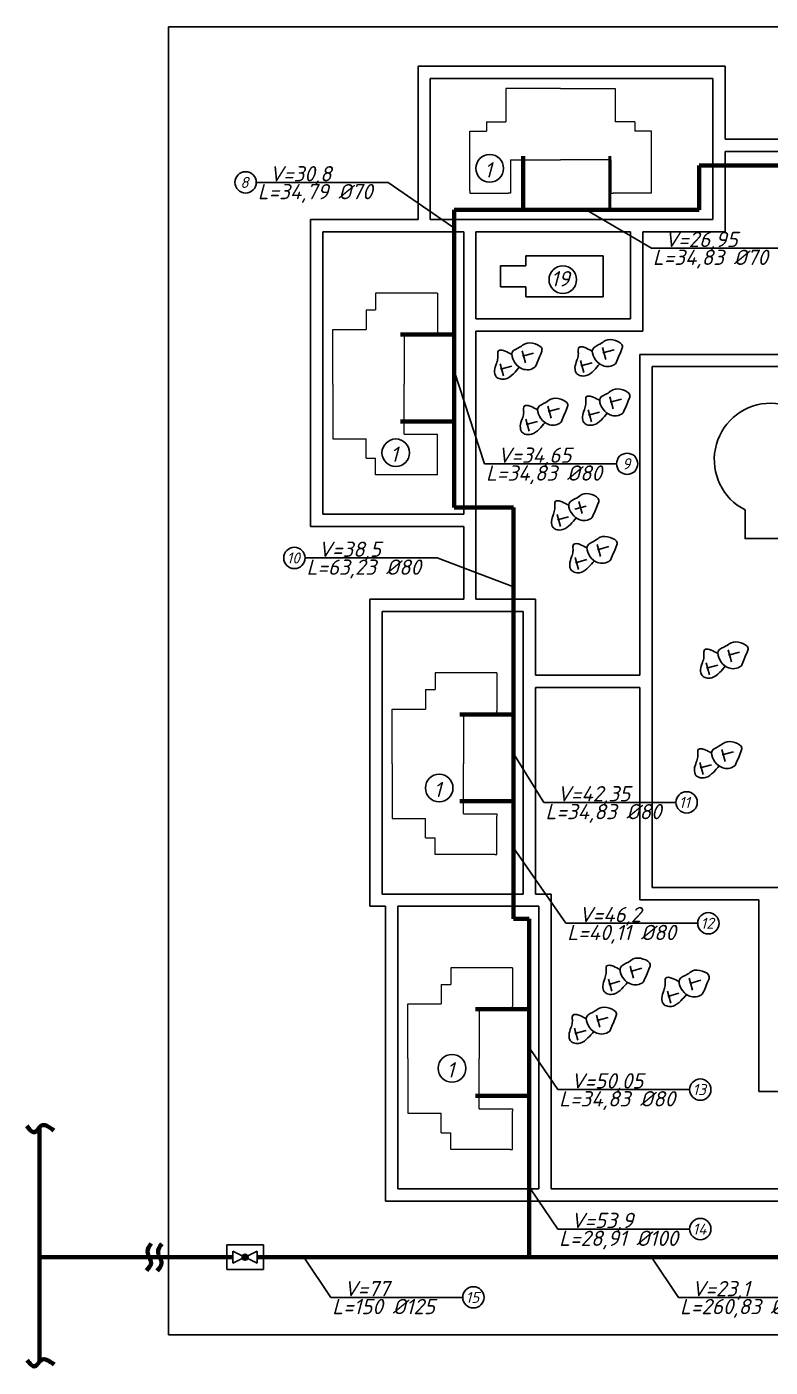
# Model space of a CAD drawing. Header units: millimetres. Extents: x -710977 to 10671, y -929782 to 89628.
# Drawn here: x 135.9 to 241.7, y 4571.9 to 4762.6 of the extents above; entities that cross this region are included whole.
import ezdxf

# ---------------------------------------------------------------- set-up
doc = ezdxf.new("R2010")
doc.units = ezdxf.units.MM
doc.header["$LTSCALE"] = 0.4
for name, color, linetype, lineweight in [('2', 5, 'Continuous', 50), ('5', 7, 'Continuous', 25), ('газ', 7, 'Continuous', 40), ('построение', 7, 'Continuous', 30)]:
    doc.layers.add(name, color=color, linetype=linetype, lineweight=lineweight)
doc.layers.add('план', color=7, linetype='Continuous')
doc.styles.add('Курсив', font='isocpeui.ttf')

msp = doc.modelspace()

# ---------------------------------------------------------------- hatches: boundary and pattern name
h = msp.add_hatch(color=0)
edge = h.paths.add_edge_path()
edge.add_arc((166.958, 4587.596), 0.435, 0, 360)

# ---------------------------------------------------------------- linework, layer by layer
at = {"color": 0, "linetype": 'ByBlock'}
for p, q in [((156.071, 4762.587), (451.269, 4762.587)), ((156.071, 4576.543), (156.071, 4762.587)), ((451.269, 4576.543), (156.071, 4576.543))]:
    msp.add_line(p, q, dxfattribs=at)
at = {"color": 0}
for p, q in [((164.351, 4589.334), (164.351, 4585.858)), ((169.565, 4589.334), (164.351, 4589.334)), ((169.565, 4585.858), (169.565, 4589.334)), ((165.22, 4588.465), (168.696, 4586.727)), ((165.22, 4586.727), (168.696, 4588.465)), ((165.22, 4588.465), (165.22, 4586.727)), ((166.958, 4587.596), (166.958, 4588.031)), ((166.958, 4587.596), (166.958, 4587.162)), ((168.696, 4586.727), (168.696, 4588.465)), ((164.351, 4585.858), (169.565, 4585.858))]:
    msp.add_line(p, q, dxfattribs=at)
at = {"color": 0, "ltscale": 0.5}
for centre in [(201.765, 4742.455), (212.169, 4726.628), (188.4, 4702.003), (194.578, 4654.325), (196.403, 4614.458)]:
    msp.add_circle(centre, 1.96, dxfattribs=at)
at = {"color": 0}
msp.add_circle((166.958, 4587.596), 0.435, dxfattribs=at)
at = {"layer": '2', "color": 0, "lineweight": 50}
for p, q in [((206.537, 4744.193), (206.537, 4737.87)), ((218.873, 4744.193), (218.873, 4736.557)), ((189.063, 4718.804), (196.491, 4718.804)), ((196.699, 4718.804), (196.699, 4706.467)), ((189.063, 4706.467), (196.491, 4706.467))]:
    msp.add_line(p, q, dxfattribs=at)
at = {"layer": '2', "color": 0, "lineweight": 90}
for p, q in [((206.537, 4744.193), (206.537, 4736.557)), ((231.569, 4736.557), (231.569, 4742.857)), ((231.569, 4742.857), (303.216, 4742.857)), ((196.699, 4694.209), (196.699, 4736.557)), ((196.699, 4736.557), (231.569, 4736.557)), ((218.873, 4736.557), (206.537, 4736.557)), ((189.063, 4718.804), (196.699, 4718.804)), ((189.063, 4706.467), (196.699, 4706.467)), ((205.165, 4694.209), (196.699, 4694.209)), ((205.165, 4635.699), (205.165, 4694.209)), ((197.528, 4664.796), (205.165, 4664.796)), ((205.165, 4664.796), (205.165, 4652.46)), ((197.528, 4652.46), (205.165, 4652.46)), ((207.378, 4635.699), (205.165, 4635.699)), ((207.378, 4635.699), (207.378, 4587.596)), ((199.742, 4622.86), (207.378, 4622.86)), ((207.378, 4622.86), (207.378, 4610.523)), ((199.742, 4610.523), (207.378, 4610.523)), ((137.729, 4587.596), (137.729, 4606.12)), ((137.729, 4606.12), (137.729, 4572.769)), ((165.22, 4587.596), (137.729, 4587.596)), ((283.047, 4587.596), (168.696, 4587.596))]:
    msp.add_line(p, q, dxfattribs=at)
at = {"layer": '2', "color": 0}
msp.add_line((167.393, 4587.596), (166.523, 4587.596), dxfattribs=at)
at = {"layer": '2', "color": 0, "lineweight": 90}
for points in [[(139.761, 4605.611), (137.886, 4606.265), (137.049, 4605.373), (135.903, 4606.263)], [(152.951, 4585.699), (153.591, 4586.794), (153.08, 4588.361), (153.604, 4589.556)], [(154.446, 4585.649), (155.086, 4586.744), (154.574, 4588.311), (155.098, 4589.506)], [(139.807, 4572.312), (137.933, 4572.967), (137.096, 4572.075), (135.95, 4572.965)]]:
    msp.add_spline(points, degree=3, dxfattribs=at)
at = {"layer": '5', "color": 0}
msp.add_spline([(223.656, 4626.747), (224.478, 4628.689), (224.612, 4629.208), (223.624, 4630.001), (222.198, 4630.015), (221.498, 4629.56), (220.378, 4628.811), (220.582, 4627.58), (221.601, 4626.544), (222.478, 4626.316), (223.411, 4626.574), (223.656, 4626.747)], degree=3, dxfattribs=at)
at = {"layer": 'газ', "color": 0, "lineweight": 25, "ltscale": 0.08}
for p, q in [((235.254, 4756.989), (191.58, 4756.989)), ((191.58, 4756.989), (191.58, 4735.184)), ((235.254, 4746.6), (235.254, 4756.989)), ((233.516, 4755.25), (193.318, 4755.25)), ((193.318, 4755.25), (193.318, 4735.184)), ((233.516, 4735.184), (233.516, 4755.25)), ((340.879, 4746.6), (235.254, 4746.6)), ((298.943, 4744.862), (235.254, 4744.862)), ((235.254, 4733.446), (235.254, 4744.862)), ((168.552, 4740.455), (187.33, 4740.455)), ((187.33, 4740.455), (196.491, 4734.13)), ((215.471, 4736.557), (224.768, 4731.111)), ((191.58, 4735.184), (176.268, 4735.184)), ((176.268, 4735.184), (176.268, 4691.51)), ((199.81, 4735.184), (193.318, 4735.184)), ((193.318, 4735.184), (233.516, 4735.184)), ((223.538, 4735.184), (198.072, 4735.184)), ((198.072, 4733.446), (178.006, 4733.446)), ((178.006, 4733.446), (178.006, 4693.248)), ((191.58, 4733.446), (198.072, 4733.446)), ((198.072, 4693.248), (198.072, 4733.446)), ((198.072, 4733.446), (198.072, 4721.054)), ((199.81, 4721.054), (199.81, 4733.446)), ((199.81, 4721.054), (199.81, 4733.446)), ((199.81, 4733.446), (221.8, 4733.446)), ((221.8, 4733.446), (199.81, 4733.446)), ((199.81, 4733.446), (199.81, 4721.054)), ((216.281, 4733.446), (221.8, 4733.446)), ((221.8, 4721.054), (221.8, 4733.446)), ((223.538, 4733.446), (235.254, 4733.446)), ((223.538, 4733.446), (235.254, 4733.446)), ((223.538, 4719.316), (223.538, 4733.446)), ((224.768, 4731.111), (243.546, 4731.111)), ((199.81, 4721.054), (221.8, 4721.054)), ((199.81, 4681.177), (199.81, 4719.316)), ((199.81, 4716.211), (199.81, 4719.316)), ((199.81, 4719.316), (223.538, 4719.316)), ((223.149, 4709.295), (223.149, 4715.995)), ((223.149, 4715.995), (261.029, 4715.995)), ((196.699, 4713.65), (201.029, 4700.431)), ((224.887, 4709.295), (224.887, 4714.256)), ((224.887, 4714.256), (261.029, 4714.256)), ((223.149, 4670.353), (223.149, 4709.295)), ((224.887, 4668.614), (224.887, 4709.295)), ((201.029, 4700.431), (219.807, 4700.431)), ((178.006, 4693.248), (198.072, 4693.248)), ((176.268, 4691.51), (198.072, 4691.51)), ((198.072, 4681.177), (198.072, 4691.51)), ((175.497, 4687.044), (194.274, 4687.044)), ((194.274, 4687.044), (205.165, 4682.933)), ((198.072, 4681.177), (184.733, 4681.177)), ((184.733, 4681.177), (184.733, 4637.502)), ((208.276, 4681.177), (199.81, 4681.177)), ((208.276, 4670.353), (208.276, 4681.177)), ((208.276, 4670.353), (208.276, 4681.177)), ((206.537, 4679.439), (186.471, 4679.439)), ((186.471, 4679.439), (186.471, 4639.241)), ((206.537, 4639.241), (206.537, 4679.439)), ((223.149, 4670.353), (208.276, 4670.353)), ((208.276, 4639.241), (208.276, 4668.614)), ((208.276, 4662.203), (208.276, 4668.614)), ((223.149, 4668.614), (208.276, 4668.614)), ((223.149, 4638.437), (223.149, 4668.614)), ((224.887, 4640.175), (224.887, 4668.614)), ((205.165, 4659.209), (209.488, 4652.277)), ((209.488, 4652.277), (228.266, 4652.277)), ((205.165, 4645.804), (212.586, 4635.085)), ((271.497, 4640.175), (224.887, 4640.175)), ((186.471, 4639.241), (206.537, 4639.241)), ((206.537, 4639.241), (186.947, 4639.241)), ((210.489, 4639.241), (208.276, 4639.241)), ((210.489, 4597.304), (210.489, 4639.241)), ((210.489, 4620.267), (210.489, 4639.241)), ((240.044, 4638.437), (223.149, 4638.437)), ((240.044, 4638.437), (240.044, 4611.174)), ((184.733, 4637.502), (186.947, 4637.502)), ((186.947, 4637.502), (186.947, 4595.566)), ((188.685, 4637.502), (208.276, 4637.502)), ((208.751, 4637.502), (188.685, 4637.502)), ((188.685, 4637.502), (188.685, 4597.304)), ((208.751, 4597.304), (208.751, 4637.502)), ((212.586, 4635.085), (231.363, 4635.085)), ((240.044, 4623.455), (240.044, 4611.174)), ((207.586, 4617.146), (211.438, 4611.433)), ((211.438, 4611.433), (230.215, 4611.433)), ((240.044, 4611.174), (251.831, 4611.174)), ((188.685, 4597.304), (208.751, 4597.304)), ((207.586, 4597.304), (211.438, 4591.591)), ((210.489, 4597.304), (287.185, 4597.304)), ((186.947, 4595.566), (287.185, 4595.566)), ((211.438, 4591.591), (230.215, 4591.591)), ((175.302, 4587.596), (179.154, 4581.883)), ((224.784, 4587.596), (228.636, 4581.883)), ((179.154, 4581.883), (197.931, 4581.883)), ((228.636, 4581.883), (249.563, 4581.883))]:
    msp.add_line(p, q, dxfattribs=at)
at = {"layer": 'газ', "color": 0, "lineweight": 50, "ltscale": 0.08}
msp.add_line((218.873, 4744.193), (218.873, 4737.87), dxfattribs=at)
at = {"layer": 'газ', "color": 0, "lineweight": 70, "ltscale": 0.08}
msp.add_line((167.393, 4587.596), (166.523, 4587.596), dxfattribs=at)
at = {"layer": 'газ', "color": 0, "lineweight": 25, "ltscale": 0.08}
for points in [[(206.907, 4725.605), (206.907, 4724.203), (217.902, 4724.203), (217.902, 4729.999), (206.907, 4729.999), (206.907, 4728.597)], [(206.907, 4728.597), (203.304, 4728.597), (203.304, 4725.605), (206.907, 4725.605)], [(238.106, 4693.873), (238.106, 4689.804), (259.715, 4689.804), (259.715, 4703.827), (249.267, 4703.827)]]:
    msp.add_lwpolyline(points, dxfattribs=at)
for centre in [(167.037, 4740.455), (221.322, 4700.431), (173.981, 4687.044), (229.781, 4652.277), (232.878, 4635.085), (231.731, 4611.433), (231.731, 4591.591), (199.446, 4581.883)]:
    msp.add_circle(centre, 1.515, dxfattribs=at)
msp.add_arc((241.748, 4701.023), 8.025, 20.44993, 243.00961, dxfattribs=at)
at = {"layer": 'план', "color": 0}
for p, q in [((206.37, 4716.497), (206.843, 4714.787)), ((217.815, 4716.959), (218.288, 4715.249)), ((219.463, 4716.64), (217.863, 4716.198)), ((203.252, 4714.648), (203.725, 4712.938)), ((208.018, 4716.178), (206.418, 4715.736)), ((214.697, 4715.11), (215.17, 4713.4)), ((216.345, 4714.791), (214.745, 4714.349)), ((204.9, 4714.329), (203.301, 4713.887)), ((218.875, 4709.95), (219.348, 4708.24)), ((220.522, 4709.631), (218.923, 4709.189)), ((210.035, 4708.622), (210.508, 4706.912)), ((211.682, 4708.303), (210.083, 4707.861)), ((215.757, 4708.101), (216.23, 4706.391)), ((217.404, 4707.782), (215.805, 4707.34)), ((206.917, 4706.773), (207.39, 4705.063)), ((208.565, 4706.454), (206.965, 4706.012)), ((215.502, 4694.421), (213.902, 4693.979)), ((214.466, 4695.055), (214.938, 4693.345)), ((211.348, 4693.206), (211.821, 4691.496)), ((212.995, 4692.887), (211.396, 4692.445)), ((217.059, 4688.975), (217.532, 4687.265)), ((218.706, 4688.656), (217.107, 4688.214)), ((213.941, 4687.126), (214.414, 4685.416)), ((215.588, 4686.807), (213.989, 4686.365)), ((235.683, 4673.974), (236.156, 4672.264)), ((237.33, 4673.655), (235.731, 4673.213)), ((232.565, 4672.125), (233.038, 4670.415)), ((234.212, 4671.806), (232.613, 4671.364)), ((234.804, 4659.795), (235.277, 4658.085)), ((236.451, 4659.476), (234.852, 4659.034)), ((231.686, 4657.946), (232.159, 4656.236)), ((233.333, 4657.628), (231.734, 4657.185)), ((221.77, 4629.007), (222.243, 4627.297)), ((218.652, 4627.158), (219.125, 4625.448)), ((220.299, 4626.84), (218.7, 4626.397)), ((223.417, 4628.688), (221.818, 4628.246)), ((230.169, 4627.291), (230.642, 4625.581)), ((231.816, 4626.972), (230.217, 4626.53)), ((227.051, 4625.442), (227.524, 4623.732)), ((228.699, 4625.123), (227.099, 4624.681)), ((216.966, 4622.014), (217.439, 4620.304)), ((218.613, 4621.695), (217.014, 4621.253)), ((213.848, 4620.165), (214.321, 4618.455)), ((215.495, 4619.846), (213.896, 4619.404))]:
    msp.add_line(p, q, dxfattribs=at)
for points in [[(205.97, 4714.17), (205.154, 4713.254), (204.048, 4712.515), (203.267, 4712.496), (202.684, 4712.827), (202.456, 4713.649), (202.732, 4714.711), (202.926, 4715.461), (202.926, 4716.193), (203.004, 4716.493), (203.402, 4716.603), (203.982, 4716.453), (204.911, 4715.986)], [(208.257, 4714.236), (209.078, 4716.179), (209.213, 4716.698), (208.224, 4717.491), (206.799, 4717.505), (206.099, 4717.05), (204.978, 4716.3), (205.183, 4715.07), (206.201, 4714.034), (207.078, 4713.806), (208.011, 4714.064), (208.257, 4714.236)], [(217.415, 4714.632), (216.599, 4713.716), (215.493, 4712.977), (214.712, 4712.958), (214.129, 4713.289), (213.901, 4714.111), (214.177, 4715.173), (214.371, 4715.923), (214.371, 4716.655), (214.449, 4716.955), (214.847, 4717.065), (215.427, 4716.915), (216.356, 4716.448)], [(219.702, 4714.698), (220.523, 4716.641), (220.658, 4717.16), (219.669, 4717.953), (218.244, 4717.967), (217.544, 4717.512), (216.423, 4716.762), (216.628, 4715.532), (217.646, 4714.496), (218.523, 4714.268), (219.456, 4714.526), (219.702, 4714.698)], [(220.761, 4707.689), (221.583, 4709.632), (221.717, 4710.15), (220.729, 4710.944), (219.303, 4710.957), (218.603, 4710.502), (217.483, 4709.753), (217.687, 4708.523), (218.705, 4707.487), (219.583, 4707.259), (220.516, 4707.517), (220.761, 4707.689)], [(211.922, 4706.361), (212.743, 4708.303), (212.878, 4708.822), (211.889, 4709.616), (210.464, 4709.629), (209.764, 4709.174), (208.643, 4708.425), (208.848, 4707.195), (209.866, 4706.158), (210.743, 4705.931), (211.676, 4706.189), (211.922, 4706.361)], [(218.474, 4707.623), (217.659, 4706.707), (216.552, 4705.968), (215.771, 4705.949), (215.188, 4706.279), (214.961, 4707.102), (215.236, 4708.164), (215.431, 4708.914), (215.43, 4709.645), (215.508, 4709.946), (215.907, 4710.056), (216.486, 4709.906), (217.416, 4709.439)], [(209.635, 4706.294), (208.819, 4705.379), (207.713, 4704.64), (206.932, 4704.621), (206.349, 4704.951), (206.121, 4705.774), (206.397, 4706.836), (206.591, 4707.586), (206.591, 4708.317), (206.669, 4708.618), (207.067, 4708.728), (207.647, 4708.577), (208.576, 4708.111)], [(216.352, 4692.794), (217.173, 4694.737), (217.308, 4695.256), (216.319, 4696.049), (214.894, 4696.063), (214.194, 4695.607), (213.074, 4694.858), (213.278, 4693.628), (214.296, 4692.592), (215.174, 4692.364), (216.107, 4692.622), (216.352, 4692.794)], [(214.065, 4692.728), (213.249, 4691.812), (212.143, 4691.073), (211.362, 4691.054), (210.779, 4691.384), (210.551, 4692.207), (210.827, 4693.269), (211.021, 4694.019), (211.021, 4694.75), (211.099, 4695.051), (211.497, 4695.161), (212.077, 4695.011), (213.006, 4694.544)], [(218.945, 4686.714), (219.767, 4688.657), (219.901, 4689.176), (218.912, 4689.969), (217.487, 4689.983), (216.787, 4689.527), (215.667, 4688.778), (215.871, 4687.548), (216.889, 4686.512), (217.767, 4686.284), (218.7, 4686.542), (218.945, 4686.714)], [(216.658, 4686.648), (215.842, 4685.732), (214.736, 4684.993), (213.955, 4684.974), (213.372, 4685.304), (213.144, 4686.127), (213.42, 4687.189), (213.615, 4687.939), (213.614, 4688.67), (213.692, 4688.971), (214.091, 4689.081), (214.67, 4688.931), (215.6, 4688.464)], [(237.569, 4671.713), (238.391, 4673.656), (238.525, 4674.174), (237.537, 4674.968), (236.111, 4674.981), (235.411, 4674.526), (234.291, 4673.777), (234.495, 4672.547), (235.514, 4671.51), (236.391, 4671.283), (237.324, 4671.541), (237.569, 4671.713)], [(235.282, 4671.647), (234.467, 4670.731), (233.36, 4669.992), (232.579, 4669.973), (231.996, 4670.303), (231.769, 4671.126), (232.044, 4672.188), (232.239, 4672.938), (232.239, 4673.669), (232.317, 4673.97), (232.715, 4674.08), (233.295, 4673.929), (234.224, 4673.463)], [(234.403, 4657.468), (233.588, 4656.552), (232.481, 4655.813), (231.7, 4655.794), (231.117, 4656.125), (230.89, 4656.947), (231.165, 4658.009), (231.36, 4658.759), (231.36, 4659.491), (231.438, 4659.791), (231.836, 4659.901), (232.416, 4659.751), (233.345, 4659.284)], [(236.69, 4657.535), (237.512, 4659.477), (237.646, 4659.996), (236.658, 4660.789), (235.232, 4660.803), (234.532, 4660.348), (233.412, 4659.599), (233.616, 4658.368), (234.635, 4657.332), (235.512, 4657.104), (236.445, 4657.362), (236.69, 4657.535)], [(221.369, 4626.68), (220.554, 4625.764), (219.447, 4625.025), (218.666, 4625.006), (218.083, 4625.337), (217.856, 4626.159), (218.131, 4627.221), (218.326, 4627.971), (218.326, 4628.703), (218.403, 4629.003), (218.802, 4629.113), (219.382, 4628.963), (220.311, 4628.496)], [(229.769, 4624.963), (228.953, 4624.048), (227.847, 4623.309), (227.066, 4623.29), (226.482, 4623.62), (226.255, 4624.443), (226.53, 4625.505), (226.725, 4626.255), (226.725, 4626.986), (226.803, 4627.287), (227.201, 4627.397), (227.781, 4627.246), (228.71, 4626.78)], [(232.056, 4625.03), (232.877, 4626.972), (233.012, 4627.491), (232.023, 4628.284), (230.598, 4628.298), (229.898, 4627.843), (228.777, 4627.094), (228.982, 4625.864), (230, 4624.827), (230.877, 4624.6), (231.81, 4624.858), (232.056, 4625.03)], [(218.852, 4619.753), (219.674, 4621.696), (219.808, 4622.214), (218.819, 4623.008), (217.394, 4623.021), (216.694, 4622.566), (215.574, 4621.817), (215.778, 4620.587), (216.796, 4619.55), (217.674, 4619.323), (218.607, 4619.581), (218.852, 4619.753)], [(216.565, 4619.687), (215.749, 4618.771), (214.643, 4618.032), (213.862, 4618.013), (213.279, 4618.343), (213.051, 4619.166), (213.327, 4620.228), (213.522, 4620.978), (213.521, 4621.709), (213.599, 4622.01), (213.998, 4622.12), (214.577, 4621.969), (215.507, 4621.503)]]:
    msp.add_spline(points, degree=3, dxfattribs=at)
at = {"layer": 'построение', "lineweight": 20}
for p, q in [((204.078, 4753.832), (204.078, 4749.072)), ((211.853, 4753.832), (204.078, 4753.832)), ((211.853, 4753.832), (219.627, 4753.832)), ((219.627, 4753.832), (219.627, 4749.072)), ((201.301, 4749.072), (201.301, 4747.724)), ((201.301, 4749.072), (204.078, 4749.072)), ((222.404, 4749.072), (219.627, 4749.072)), ((222.404, 4749.072), (222.404, 4747.724)), ((198.921, 4739.235), (198.921, 4747.724)), ((198.921, 4747.724), (201.301, 4747.724)), ((224.784, 4747.724), (222.404, 4747.724)), ((224.784, 4738.918), (224.784, 4747.724)), ((204.713, 4743.678), (204.713, 4738.918)), ((204.713, 4743.678), (206.094, 4743.678)), ((206.094, 4743.678), (211.853, 4743.678)), ((217.597, 4743.678), (211.853, 4743.678)), ((218.992, 4743.678), (217.597, 4743.678)), ((218.992, 4743.678), (218.992, 4738.918)), ((198.921, 4739.235), (198.921, 4738.918)), ((198.921, 4738.918), (204.395, 4738.918)), ((204.713, 4738.918), (204.395, 4738.918)), ((218.992, 4738.918), (219.31, 4738.918)), ((224.784, 4738.918), (219.31, 4738.918)), ((185.533, 4724.714), (185.533, 4722.334)), ((194.339, 4724.714), (185.533, 4724.714)), ((194.339, 4724.714), (194.339, 4718.923)), ((184.184, 4722.334), (185.533, 4722.334)), ((184.184, 4722.334), (184.184, 4719.557)), ((179.424, 4719.557), (184.184, 4719.557)), ((179.424, 4711.783), (179.424, 4719.557)), ((189.579, 4718.923), (194.339, 4718.923)), ((189.579, 4718.923), (189.579, 4717.528)), ((189.579, 4717.528), (189.579, 4711.783)), ((179.424, 4711.783), (179.424, 4704.008)), ((189.579, 4706.024), (189.579, 4711.783)), ((189.579, 4704.643), (189.579, 4706.024)), ((179.424, 4704.008), (184.184, 4704.008)), ((184.184, 4701.232), (184.184, 4704.008)), ((189.579, 4704.643), (194.339, 4704.643)), ((194.339, 4698.852), (194.339, 4704.643)), ((184.184, 4701.232), (185.533, 4701.232)), ((185.533, 4698.852), (185.533, 4701.232)), ((194.339, 4698.852), (185.533, 4698.852)), ((193.998, 4670.706), (193.998, 4668.326)), ((202.804, 4670.706), (193.998, 4670.706)), ((202.804, 4670.706), (202.804, 4665.232)), ((192.65, 4668.326), (193.998, 4668.326)), ((192.65, 4668.326), (192.65, 4665.55)), ((187.89, 4665.55), (192.65, 4665.55)), ((187.89, 4657.775), (187.89, 4665.55)), ((202.804, 4664.915), (202.804, 4665.232)), ((198.044, 4664.915), (202.804, 4664.915)), ((198.044, 4664.915), (198.044, 4663.52)), ((198.044, 4663.52), (198.044, 4657.775)), ((187.89, 4657.775), (187.89, 4650.001)), ((198.044, 4652.016), (198.044, 4657.775)), ((198.044, 4650.635), (198.044, 4652.016)), ((187.89, 4650.001), (192.65, 4650.001)), ((192.65, 4647.224), (192.65, 4650.001)), ((198.044, 4650.635), (202.804, 4650.635)), ((202.804, 4650.635), (202.804, 4650.318)), ((202.804, 4644.844), (202.804, 4650.318)), ((192.65, 4647.224), (193.998, 4647.224)), ((193.998, 4644.844), (193.998, 4647.224)), ((202.487, 4644.844), (193.998, 4644.844)), ((202.487, 4644.844), (202.804, 4644.844)), ((196.212, 4628.77), (196.212, 4626.39)), ((205.018, 4628.77), (196.212, 4628.77)), ((205.018, 4628.77), (205.018, 4623.296)), ((194.863, 4626.39), (196.212, 4626.39)), ((194.863, 4626.39), (194.863, 4623.614)), ((190.103, 4623.614), (194.863, 4623.614)), ((190.103, 4615.839), (190.103, 4623.614)), ((205.018, 4622.979), (205.018, 4623.296)), ((200.258, 4622.979), (205.018, 4622.979)), ((200.258, 4622.979), (200.258, 4621.584)), ((200.258, 4621.584), (200.258, 4615.839)), ((190.103, 4615.839), (190.103, 4608.064)), ((200.258, 4610.08), (200.258, 4615.839)), ((200.258, 4608.699), (200.258, 4610.08)), ((190.103, 4608.064), (194.863, 4608.064)), ((194.863, 4605.288), (194.863, 4608.064)), ((200.258, 4608.699), (205.018, 4608.699)), ((205.018, 4608.699), (205.018, 4608.382)), ((205.018, 4602.908), (205.018, 4608.382)), ((194.863, 4605.288), (196.212, 4605.288)), ((196.212, 4602.908), (196.212, 4605.288)), ((204.7, 4602.908), (196.212, 4602.908)), ((204.7, 4602.908), (205.018, 4602.908))]:
    msp.add_line(p, q, dxfattribs=at)

# ---------------------------------------------------------------- texts
at = {"layer": '5', "color": 0, "style": 'Курсив'}
for s, height, p in [('1', 2.173, (200.993, 4741.155)), ('19', 2.1729, (210.457, 4725.672)), ('1', 2.173, (187.628, 4700.703)), ('1', 2.173, (193.806, 4653.025)), ('V=46,2', 2.1729, (214.461, 4635.235)), ('L=40,11 %%C80', 2.17285, (212.793, 4632.69)), ('1', 2.173, (195.631, 4613.158))]:
    msp.add_text(s, height=height, dxfattribs=at).set_placement(p)
at = {"layer": 'газ', "color": 0, "lineweight": 25, "ltscale": 0.08, "style": 'Курсив'}
for s, height, p in [('8', 1.571, (166.28, 4739.667)), ('V=30,8', 2.1729, (170.428, 4740.604)), ('L=34,79 %%C70', 2.17285, (168.76, 4738.059)), ('V=26,95', 2.1729, (226.644, 4731.26)), ('L=34,83 %%C70', 2.17285, (224.976, 4728.715)), ('V=34,65', 2.1729, (202.905, 4700.58)), ('9', 1.571, (220.626, 4699.643)), ('L=34,83 %%C80', 2.17285, (201.237, 4698.035)), ('10', 1.5709, (172.885, 4686.256)), ('V=38,5', 2.1729, (177.372, 4687.193)), ('L=63,23 %%C80', 2.17285, (175.704, 4684.648)), ('V=42,35', 2.1729, (211.364, 4652.426)), ('L=34,83 %%C80', 2.17285, (209.696, 4649.881)), ('11', 1.5709, (228.685, 4651.489)), ('12', 1.5709, (231.783, 4634.297)), ('V=50,05', 2.1729, (213.313, 4611.582)), ('13', 1.5709, (230.635, 4610.645)), ('L=34,83 %%C80', 2.17285, (211.645, 4609.037)), ('V=53,9', 2.1729, (213.313, 4591.741)), ('L=28,91 %%C100', 2.17285, (211.645, 4589.196)), ('14', 1.5709, (230.635, 4590.803)), ('V=77', 2.1729, (181.029, 4582.032)), ('V=23,1', 2.1729, (230.511, 4582.032)), ('L=150 %%C125', 2.17285, (179.361, 4579.487)), ('15', 1.5709, (198.351, 4581.095)), ('L=260,83 %%C70', 2.17285, (228.843, 4579.487))]:
    msp.add_text(s, height=height, dxfattribs=at).set_placement(p)

doc.saveas('drawing.dxf')
